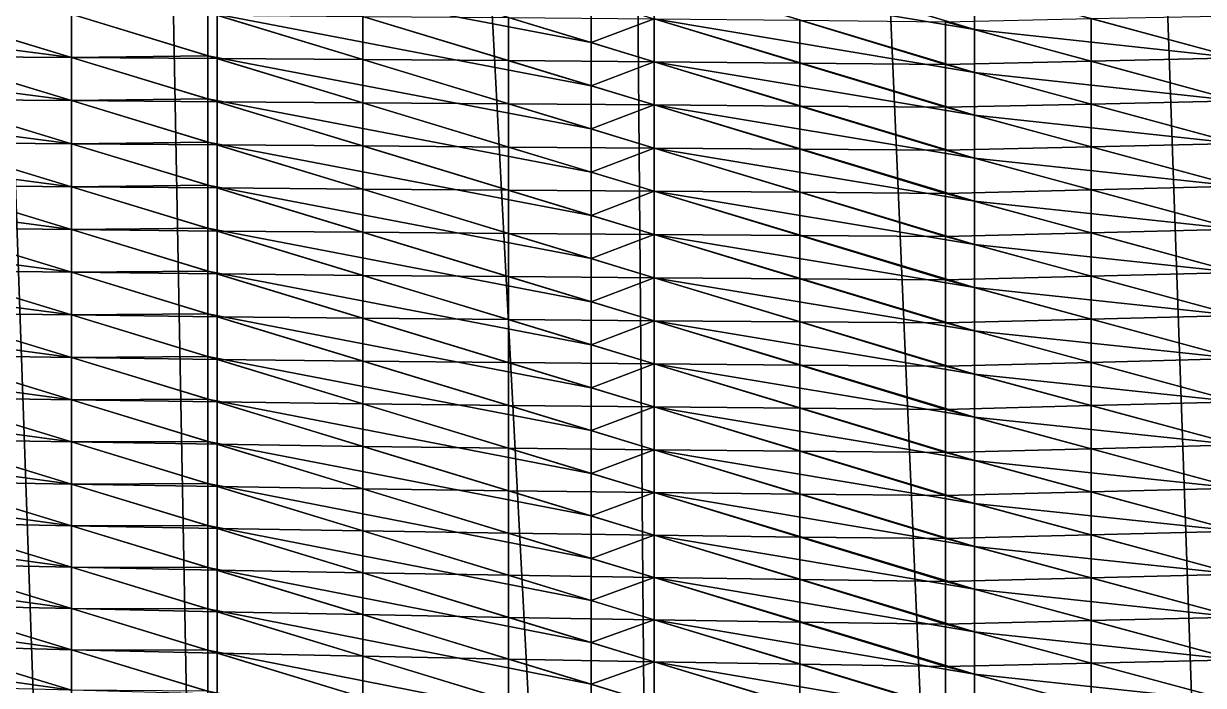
# Model space of a CAD drawing. Header units: metres. Extents: x -3 to 177, y -14 to 14.
# Drawn here: x 13.798 to 18.152, y -9.079 to -6.638 of the extents above; entities that cross this region are included whole.
import ezdxf

# ---------------------------------------------------------------- set-up
doc = ezdxf.new("R2010")
doc.units = ezdxf.units.M
doc.layers.add('ENGINE_ROOM', color=7, linetype='Continuous', true_color=0xa1acbe)
doc.layers.add('HULL', color=7, linetype='Continuous', true_color=0x528ba5)

msp = doc.modelspace()

# ---------------------------------------------------------------- linework, layer by layer
at = {"layer": 'ENGINE_ROOM'}
for points in [[(17.3074, 13.7596, 14.6246), (18.275, -13.855, 14.621), (18.275, 13.855, 14.621)], [(16.125, 13.5602, 14.6325), (17.3074, -13.7596, 14.6246), (17.3074, 13.7596, 14.6246)], [(17.3074, 13.7596, 14.6246), (17.3074, -13.7596, 14.6246), (18.275, -13.855, 14.621)], [(15.8926, 13.5194, 14.6341), (16.125, -13.5602, 14.6325), (16.125, 13.5602, 14.6325)], [(16.125, 13.5602, 14.6325), (16.125, -13.5602, 14.6325), (17.3074, -13.7596, 14.6246)], [(14.4778, 13.271, 14.644), (15.8926, -13.5194, 14.6341), (15.8926, 13.5194, 14.6341)], [(15.8926, 13.5194, 14.6341), (15.8926, -13.5194, 14.6341), (16.125, -13.5602, 14.6325)], [(13.975, 13.1828, 14.6475), (14.4778, -13.271, 14.644), (14.4778, 13.271, 14.644)], [(14.4778, 13.271, 14.644), (14.4778, -13.271, 14.644), (15.8926, -13.5194, 14.6341)], [(13.0631, 13.0226, 14.6539), (13.975, -13.1828, 14.6475), (13.975, 13.1828, 14.6475)], [(13.975, 13.1828, 14.6475), (13.975, -13.1828, 14.6475), (14.4778, -13.271, 14.644)], [(13.0631, 13.0226, 14.6539), (13.0631, -13.0226, 14.6539), (13.975, -13.1828, 14.6475)], [(14.4778, -6.4381, 5.9859), (14.4778, -6.2792, 5.9338), (15.8926, -6.7086, 5.687)], [(14.4778, -6.2792, 5.9338), (15.8926, -6.55, 5.6297), (15.8926, -6.7086, 5.687)], [(16.125, -6.4627, 5.5287), (16.125, -6.3049, 5.4685), (17.3074, -6.6605, 5.2467)], [(16.125, -6.3049, 5.4685), (17.3074, -6.5028, 5.1832), (17.3074, -6.6605, 5.2467)], [(14.4778, -6.5973, 6.0373), (14.4778, -6.4381, 5.9859), (15.8926, -6.8676, 5.7432)], [(14.4778, -6.4381, 5.9859), (15.8926, -6.7086, 5.687), (15.8926, -6.8676, 5.7432)], [(13.0631, -6.6453, 6.4171), (13.0631, -6.4863, 6.3694), (13.975, -6.7632, 6.221)], [(13.0631, -6.4863, 6.3694), (13.975, -6.6039, 6.1715), (13.975, -6.7632, 6.221)], [(16.125, -6.6206, 5.5884), (16.125, -6.4627, 5.5287), (17.3074, -6.8183, 5.3101)], [(16.125, -6.4627, 5.5287), (17.3074, -6.6605, 5.2467), (17.3074, -6.8183, 5.3101)], [(17.3074, -6.6605, 5.2467), (17.3074, -6.5028, 5.1832), (18.275, -6.765, 4.9593)], [(17.3074, -6.5028, 5.1832), (18.275, -6.6091, 4.8886), (18.275, -6.765, 4.9593)], [(15.8926, -6.7086, 5.687), (15.8926, -6.55, 5.6297), (16.125, -6.6206, 5.5884)], [(13.975, -6.6039, 6.1715), (14.4778, -6.5973, 6.0373), (14.4778, -6.7566, 6.0883)], [(13.975, -6.7632, 6.221), (13.975, -6.6039, 6.1715), (14.4778, -6.7566, 6.0883)], [(14.4778, -6.7566, 6.0883), (14.4778, -6.5973, 6.0373), (15.8926, -7.0268, 5.7988)], [(14.4778, -6.5973, 6.0373), (15.8926, -6.8676, 5.7432), (15.8926, -7.0268, 5.7988)], [(13.0631, -6.8042, 6.4652), (13.0631, -6.6453, 6.4171), (13.975, -6.9223, 6.2712)], [(13.0631, -6.6453, 6.4171), (13.975, -6.7632, 6.221), (13.975, -6.9223, 6.2712)], [(15.8926, -6.7086, 5.687), (16.125, -6.6206, 5.5884), (16.125, -6.7791, 5.6465)], [(16.125, -6.7791, 5.6465), (16.125, -6.6206, 5.5884), (17.3074, -6.9761, 5.3735)], [(16.125, -6.6206, 5.5884), (17.3074, -6.8183, 5.3101), (17.3074, -6.9761, 5.3735)], [(17.3074, -6.8183, 5.3101), (17.3074, -6.6605, 5.2467), (18.275, -6.9227, 5.0255)], [(17.3074, -6.6605, 5.2467), (18.275, -6.765, 4.9593), (18.275, -6.9227, 5.0255)], [(15.8926, -6.8676, 5.7432), (15.8926, -6.7086, 5.687), (16.125, -6.7791, 5.6465)], [(13.975, -6.7632, 6.221), (14.4778, -6.7566, 6.0883), (14.4778, -6.9159, 6.1392)], [(13.975, -6.9223, 6.2712), (13.975, -6.7632, 6.221), (14.4778, -6.9159, 6.1392)], [(14.4778, -6.9159, 6.1392), (14.4778, -6.7566, 6.0883), (15.8926, -7.1861, 5.8539)], [(14.4778, -6.7566, 6.0883), (15.8926, -7.0268, 5.7988), (15.8926, -7.1861, 5.8539)], [(15.8926, -6.8676, 5.7432), (16.125, -6.7791, 5.6465), (16.125, -6.9381, 5.7034)], [(16.125, -6.9381, 5.7034), (16.125, -6.7791, 5.6465), (17.3074, -7.1345, 5.4353)], [(16.125, -6.7791, 5.6465), (17.3074, -6.9761, 5.3735), (17.3074, -7.1345, 5.4353)], [(13.0631, -6.9626, 6.515), (13.0631, -6.8042, 6.4652), (13.975, -7.0813, 6.3217)], [(13.0631, -6.8042, 6.4652), (13.975, -6.9223, 6.2712), (13.975, -7.0813, 6.3217)], [(17.3074, -6.9761, 5.3735), (17.3074, -6.8183, 5.3101), (18.275, -7.0805, 5.0917)], [(17.3074, -6.8183, 5.3101), (18.275, -6.9227, 5.0255), (18.275, -7.0805, 5.0917)], [(15.8926, -7.0268, 5.7988), (15.8926, -6.8676, 5.7432), (16.125, -6.9381, 5.7034)], [(13.975, -6.9223, 6.2712), (14.4778, -6.9159, 6.1392), (14.4778, -7.0751, 6.1907)], [(13.975, -7.0813, 6.3217), (13.975, -6.9223, 6.2712), (14.4778, -7.0751, 6.1907)], [(14.4778, -7.0751, 6.1907), (14.4778, -6.9159, 6.1392), (15.8926, -7.3455, 5.909)], [(14.4778, -6.9159, 6.1392), (15.8926, -7.1861, 5.8539), (15.8926, -7.3455, 5.909)], [(13.0631, -7.1204, 6.5665), (13.0631, -6.9626, 6.515), (13.975, -7.2399, 6.3736)], [(13.0631, -6.9626, 6.515), (13.975, -7.0813, 6.3217), (13.975, -7.2399, 6.3736)], [(15.8926, -7.0268, 5.7988), (16.125, -6.9381, 5.7034), (16.125, -7.0973, 5.7596)], [(16.125, -7.0973, 5.7596), (16.125, -6.9381, 5.7034), (17.3074, -7.2935, 5.4956)], [(16.125, -6.9381, 5.7034), (17.3074, -7.1345, 5.4353), (17.3074, -7.2935, 5.4956)], [(17.3074, -7.1345, 5.4353), (17.3074, -6.9761, 5.3735), (18.275, -7.2384, 5.1577)], [(17.3074, -6.9761, 5.3735), (18.275, -7.0805, 5.0917), (18.275, -7.2384, 5.1577)], [(15.8926, -7.1861, 5.8539), (15.8926, -7.0268, 5.7988), (16.125, -7.0973, 5.7596)], [(13.975, -7.0813, 6.3217), (14.4778, -7.0751, 6.1907), (14.4778, -7.2341, 6.2426)], [(13.975, -7.2399, 6.3736), (13.975, -7.0813, 6.3217), (14.4778, -7.2341, 6.2426)], [(14.4778, -7.2341, 6.2426), (14.4778, -7.0751, 6.1907), (15.8926, -7.5048, 5.9642)], [(14.4778, -7.0751, 6.1907), (15.8926, -7.3455, 5.909), (15.8926, -7.5048, 5.9642)], [(15.8926, -7.1861, 5.8539), (16.125, -7.0973, 5.7596), (16.125, -7.2566, 5.8154)], [(16.125, -7.2566, 5.8154), (16.125, -7.0973, 5.7596), (17.3074, -7.4527, 5.5554)], [(16.125, -7.0973, 5.7596), (17.3074, -7.2935, 5.4956), (17.3074, -7.4527, 5.5554)], [(13.0631, -7.2777, 6.6196), (13.0631, -7.1204, 6.5665), (13.975, -7.3979, 6.4271)], [(13.0631, -7.1204, 6.5665), (13.975, -7.2399, 6.3736), (13.975, -7.3979, 6.4271)], [(17.3074, -7.2935, 5.4956), (17.3074, -7.1345, 5.4353), (18.275, -7.3968, 5.2223)], [(17.3074, -7.1345, 5.4353), (18.275, -7.2384, 5.1577), (18.275, -7.3968, 5.2223)], [(15.8926, -7.3455, 5.909), (15.8926, -7.1861, 5.8539), (16.125, -7.2566, 5.8154)], [(13.975, -7.2399, 6.3736), (14.4778, -7.2341, 6.2426), (14.4778, -7.3928, 6.2956)], [(13.975, -7.3979, 6.4271), (13.975, -7.2399, 6.3736), (14.4778, -7.3928, 6.2956)], [(14.4778, -7.3928, 6.2956), (14.4778, -7.2341, 6.2426), (15.8926, -7.664, 6.0199)], [(14.4778, -7.2341, 6.2426), (15.8926, -7.5048, 5.9642), (15.8926, -7.664, 6.0199)], [(15.8926, -7.3455, 5.909), (16.125, -7.2566, 5.8154), (16.125, -7.416, 5.8712)], [(16.125, -7.416, 5.8712), (16.125, -7.2566, 5.8154), (17.3074, -7.6121, 5.6148)], [(16.125, -7.2566, 5.8154), (17.3074, -7.4527, 5.5554), (17.3074, -7.6121, 5.6148)], [(13.0631, -7.4349, 6.6729), (13.0631, -7.2777, 6.6196), (13.975, -7.5555, 6.482)], [(13.0631, -7.2777, 6.6196), (13.975, -7.3979, 6.4271), (13.975, -7.5555, 6.482)], [(17.3074, -7.4527, 5.5554), (17.3074, -7.2935, 5.4956), (18.275, -7.5557, 5.2857)], [(17.3074, -7.2935, 5.4956), (18.275, -7.3968, 5.2223), (18.275, -7.5557, 5.2857)], [(15.8926, -7.5048, 5.9642), (15.8926, -7.3455, 5.909), (16.125, -7.416, 5.8712)], [(13.975, -7.3979, 6.4271), (14.4778, -7.3928, 6.2956), (14.4778, -7.5509, 6.3502)], [(13.975, -7.5555, 6.482), (13.975, -7.3979, 6.4271), (14.4778, -7.5509, 6.3502)], [(14.4778, -7.5509, 6.3502), (14.4778, -7.3928, 6.2956), (15.8926, -7.8229, 6.0763)], [(14.4778, -7.3928, 6.2956), (15.8926, -7.664, 6.0199), (15.8926, -7.8229, 6.0763)], [(13.0631, -7.5918, 6.7273), (13.0631, -7.4349, 6.6729), (13.975, -7.7128, 6.5374)], [(13.0631, -7.4349, 6.6729), (13.975, -7.5555, 6.482), (13.975, -7.7128, 6.5374)], [(15.8926, -7.5048, 5.9642), (16.125, -7.416, 5.8712), (16.125, -7.5754, 5.927)], [(16.125, -7.5754, 5.927), (16.125, -7.416, 5.8712), (17.3074, -7.7715, 5.674)], [(16.125, -7.416, 5.8712), (17.3074, -7.6121, 5.6148), (17.3074, -7.7715, 5.674)], [(17.3074, -7.6121, 5.6148), (17.3074, -7.4527, 5.5554), (18.275, -7.7148, 5.3486)], [(17.3074, -7.4527, 5.5554), (18.275, -7.5557, 5.2857), (18.275, -7.7148, 5.3486)], [(15.8926, -7.664, 6.0199), (15.8926, -7.5048, 5.9642), (16.125, -7.5754, 5.927)], [(13.975, -7.5555, 6.482), (14.4778, -7.5509, 6.3502), (14.4778, -7.7086, 6.4061)], [(13.975, -7.7128, 6.5374), (13.975, -7.5555, 6.482), (14.4778, -7.7086, 6.4061)], [(14.4778, -7.7086, 6.4061), (14.4778, -7.5509, 6.3502), (15.8926, -7.9814, 6.134)], [(14.4778, -7.5509, 6.3502), (15.8926, -7.8229, 6.0763), (15.8926, -7.9814, 6.134)], [(15.8926, -7.664, 6.0199), (16.125, -7.5754, 5.927), (16.125, -7.7346, 5.9833)], [(16.125, -7.7346, 5.9833), (16.125, -7.5754, 5.927), (17.3074, -7.9309, 5.7332)], [(16.125, -7.5754, 5.927), (17.3074, -7.7715, 5.674), (17.3074, -7.9309, 5.7332)], [(13.0631, -7.7474, 6.7852), (13.0631, -7.5918, 6.7273), (13.975, -7.8697, 6.594)], [(13.0631, -7.5918, 6.7273), (13.975, -7.7128, 6.5374), (13.975, -7.8697, 6.594)], [(17.3074, -7.7715, 5.674), (17.3074, -7.6121, 5.6148), (18.275, -7.874, 5.4113)], [(17.3074, -7.6121, 5.6148), (18.275, -7.7148, 5.3486), (18.275, -7.874, 5.4113)], [(15.8926, -7.8229, 6.0763), (15.8926, -7.664, 6.0199), (16.125, -7.7346, 5.9833)], [(13.0631, -7.9029, 6.8433), (13.0631, -7.7474, 6.7852), (13.975, -8.0255, 6.6538)], [(13.0631, -7.7474, 6.7852), (13.975, -7.8697, 6.594), (13.975, -8.0255, 6.6538)], [(13.975, -7.7128, 6.5374), (14.4778, -7.7086, 6.4061), (14.4778, -7.866, 6.4627)], [(13.975, -7.8697, 6.594), (13.975, -7.7128, 6.5374), (14.4778, -7.866, 6.4627)], [(14.4778, -7.866, 6.4627), (14.4778, -7.7086, 6.4061), (15.8926, -8.1395, 6.1925)], [(14.4778, -7.7086, 6.4061), (15.8926, -7.9814, 6.134), (15.8926, -8.1395, 6.1925)], [(15.8926, -7.8229, 6.0763), (16.125, -7.7346, 5.9833), (16.125, -7.8935, 6.0403)], [(16.125, -7.8935, 6.0403), (16.125, -7.7346, 5.9833), (17.3074, -8.0902, 5.7927)], [(16.125, -7.7346, 5.9833), (17.3074, -7.9309, 5.7332), (17.3074, -8.0902, 5.7927)], [(17.3074, -7.9309, 5.7332), (17.3074, -7.7715, 5.674), (18.275, -8.0332, 5.4738)], [(17.3074, -7.7715, 5.674), (18.275, -7.874, 5.4113), (18.275, -8.0332, 5.4738)], [(15.8926, -7.9814, 6.134), (15.8926, -7.8229, 6.0763), (16.125, -7.8935, 6.0403)], [(13.975, -7.8697, 6.594), (14.4778, -7.866, 6.4627), (14.4778, -8.023, 6.5206)], [(13.975, -8.0255, 6.6538), (13.975, -7.8697, 6.594), (14.4778, -8.023, 6.5206)], [(14.4778, -8.023, 6.5206), (14.4778, -7.866, 6.4627), (15.8926, -8.2971, 6.2526)], [(14.4778, -7.866, 6.4627), (15.8926, -8.1395, 6.1925), (15.8926, -8.2971, 6.2526)], [(13.0631, -8.0583, 6.9016), (13.0631, -7.9029, 6.8433), (13.975, -8.181, 6.7143)], [(13.0631, -7.9029, 6.8433), (13.975, -8.0255, 6.6538), (13.975, -8.181, 6.7143)], [(15.8926, -7.9814, 6.134), (16.125, -7.8935, 6.0403), (16.125, -8.0521, 6.0984)], [(16.125, -8.0521, 6.0984), (16.125, -7.8935, 6.0403), (17.3074, -8.2494, 5.8525)], [(16.125, -7.8935, 6.0403), (17.3074, -8.0902, 5.7927), (17.3074, -8.2494, 5.8525)], [(17.3074, -8.0902, 5.7927), (17.3074, -7.9309, 5.7332), (18.275, -8.1924, 5.5364)], [(17.3074, -7.9309, 5.7332), (18.275, -8.0332, 5.4738), (18.275, -8.1924, 5.5364)], [(15.8926, -8.1395, 6.1925), (15.8926, -7.9814, 6.134), (16.125, -8.0521, 6.0984)], [(13.975, -8.0255, 6.6538), (14.4778, -8.023, 6.5206), (14.4778, -8.1789, 6.5813)], [(13.975, -8.181, 6.7143), (13.975, -8.0255, 6.6538), (14.4778, -8.1789, 6.5813)], [(14.4778, -8.1789, 6.5813), (14.4778, -8.023, 6.5206), (15.8926, -8.4542, 6.3139)], [(14.4778, -8.023, 6.5206), (15.8926, -8.2971, 6.2526), (15.8926, -8.4542, 6.3139)], [(15.8926, -8.1395, 6.1925), (16.125, -8.0521, 6.0984), (16.125, -8.2103, 6.1575)], [(16.125, -8.2103, 6.1575), (16.125, -8.0521, 6.0984), (17.3074, -8.4081, 5.9134)], [(16.125, -8.0521, 6.0984), (17.3074, -8.2494, 5.8525), (17.3074, -8.4081, 5.9134)], [(13.0631, -8.2124, 6.9632), (13.0631, -8.0583, 6.9016), (13.975, -8.3364, 6.775)], [(13.0631, -8.0583, 6.9016), (13.975, -8.181, 6.7143), (13.975, -8.3364, 6.775)], [(17.3074, -8.2494, 5.8525), (17.3074, -8.0902, 5.7927), (18.275, -8.3515, 5.5993)], [(17.3074, -8.0902, 5.7927), (18.275, -8.1924, 5.5364), (18.275, -8.3515, 5.5993)], [(15.8926, -8.2971, 6.2526), (15.8926, -8.1395, 6.1925), (16.125, -8.2103, 6.1575)], [(13.975, -8.181, 6.7143), (14.4778, -8.1789, 6.5813), (14.4778, -8.3343, 6.6432)], [(13.975, -8.3364, 6.775), (13.975, -8.181, 6.7143), (14.4778, -8.3343, 6.6432)], [(14.4778, -8.3343, 6.6432), (14.4778, -8.1789, 6.5813), (15.8926, -8.6105, 6.3773)], [(14.4778, -8.1789, 6.5813), (15.8926, -8.4542, 6.3139), (15.8926, -8.6105, 6.3773)], [(13.0631, -8.3653, 7.028), (13.0631, -8.2124, 6.9632), (13.975, -8.4904, 6.8391)], [(13.0631, -8.2124, 6.9632), (13.975, -8.3364, 6.775), (13.975, -8.4904, 6.8391)], [(15.8926, -8.2971, 6.2526), (16.125, -8.2103, 6.1575), (16.125, -8.3679, 6.2181)], [(16.125, -8.3679, 6.2181), (16.125, -8.2103, 6.1575), (17.3074, -8.5667, 5.9749)], [(16.125, -8.2103, 6.1575), (17.3074, -8.4081, 5.9134), (17.3074, -8.5667, 5.9749)], [(17.3074, -8.4081, 5.9134), (17.3074, -8.2494, 5.8525), (18.275, -8.5103, 5.6627)], [(17.3074, -8.2494, 5.8525), (18.275, -8.3515, 5.5993), (18.275, -8.5103, 5.6627)], [(15.8926, -8.4542, 6.3139), (15.8926, -8.2971, 6.2526), (16.125, -8.3679, 6.2181)], [(13.975, -8.3364, 6.775), (14.4778, -8.3343, 6.6432), (14.4778, -8.4897, 6.7052)], [(13.975, -8.4904, 6.8391), (13.975, -8.3364, 6.775), (14.4778, -8.4897, 6.7052)], [(14.4778, -8.4897, 6.7052), (14.4778, -8.3343, 6.6432), (15.8926, -8.7658, 6.443)], [(14.4778, -8.3343, 6.6432), (15.8926, -8.6105, 6.3773), (15.8926, -8.7658, 6.443)], [(13.0631, -8.5178, 7.0936), (13.0631, -8.3653, 7.028), (13.975, -8.6433, 6.9059)], [(13.0631, -8.3653, 7.028), (13.975, -8.4904, 6.8391), (13.975, -8.6433, 6.9059)], [(15.8926, -8.4542, 6.3139), (16.125, -8.3679, 6.2181), (16.125, -8.5251, 6.28)], [(16.125, -8.5251, 6.28), (16.125, -8.3679, 6.2181), (17.3074, -8.7244, 6.0385)], [(16.125, -8.3679, 6.2181), (17.3074, -8.5667, 5.9749), (17.3074, -8.7244, 6.0385)], [(17.3074, -8.5667, 5.9749), (17.3074, -8.4081, 5.9134), (18.275, -8.6688, 5.7271)], [(17.3074, -8.4081, 5.9134), (18.275, -8.5103, 5.6627), (18.275, -8.6688, 5.7271)], [(13.975, -8.4904, 6.8391), (14.4778, -8.4897, 6.7052), (14.4778, -8.6436, 6.7707)], [(13.975, -8.6433, 6.9059), (13.975, -8.4904, 6.8391), (14.4778, -8.6436, 6.7707)], [(14.4778, -8.6436, 6.7707), (14.4778, -8.4897, 6.7052), (15.8926, -8.9211, 6.5088)], [(14.4778, -8.4897, 6.7052), (15.8926, -8.7658, 6.443), (15.8926, -8.9211, 6.5088)], [(15.8926, -8.6105, 6.3773), (15.8926, -8.4542, 6.3139), (16.125, -8.5251, 6.28)], [(13.0631, -8.67, 7.1599), (13.0631, -8.5178, 7.0936), (13.975, -8.7957, 6.9737)], [(13.0631, -8.5178, 7.0936), (13.975, -8.6433, 6.9059), (13.975, -8.7957, 6.9737)], [(15.8926, -8.6105, 6.3773), (16.125, -8.5251, 6.28), (16.125, -8.6814, 6.3439)], [(16.125, -8.6814, 6.3439), (16.125, -8.5251, 6.28), (17.3074, -8.8816, 6.1034)], [(16.125, -8.5251, 6.28), (17.3074, -8.7244, 6.0385), (17.3074, -8.8816, 6.1034)], [(17.3074, -8.7244, 6.0385), (17.3074, -8.5667, 5.9749), (18.275, -8.8271, 5.7921)], [(17.3074, -8.5667, 5.9749), (18.275, -8.6688, 5.7271), (18.275, -8.8271, 5.7921)], [(15.8926, -8.7658, 6.443), (15.8926, -8.6105, 6.3773), (16.125, -8.6814, 6.3439)], [(13.975, -8.7957, 6.9737), (13.975, -8.6433, 6.9059), (14.4778, -8.7966, 6.8385)], [(13.975, -8.6433, 6.9059), (14.4778, -8.6436, 6.7707), (14.4778, -8.7966, 6.8385)], [(14.4778, -8.7966, 6.8385), (14.4778, -8.6436, 6.7707), (15.8926, -9.0748, 6.5782)], [(14.4778, -8.6436, 6.7707), (15.8926, -8.9211, 6.5088), (15.8926, -9.0748, 6.5782)], [(13.0631, -8.8197, 7.2317), (13.0631, -8.67, 7.1599), (13.975, -8.9475, 7.0427)], [(13.0631, -8.67, 7.1599), (13.975, -8.7957, 6.9737), (13.975, -8.9475, 7.0427)], [(15.8926, -8.7658, 6.443), (16.125, -8.6814, 6.3439), (16.125, -8.8367, 6.4102)], [(16.125, -8.8367, 6.4102), (16.125, -8.6814, 6.3439), (17.3074, -9.0381, 6.1697)], [(16.125, -8.6814, 6.3439), (17.3074, -8.8816, 6.1034), (17.3074, -9.0381, 6.1697)], [(17.3074, -8.8816, 6.1034), (17.3074, -8.7244, 6.0385), (18.275, -8.9845, 5.8591)], [(17.3074, -8.7244, 6.0385), (18.275, -8.8271, 5.7921), (18.275, -8.9845, 5.8591)], [(13.975, -8.9475, 7.0427), (13.975, -8.7957, 6.9737), (14.4778, -8.9489, 6.9076)], [(13.975, -8.7957, 6.9737), (14.4778, -8.7966, 6.8385), (14.4778, -8.9489, 6.9076)], [(15.8926, -8.9211, 6.5088), (15.8926, -8.7658, 6.443), (16.125, -8.8367, 6.4102)], [(13.0631, -8.9693, 7.3036), (13.0631, -8.8197, 7.2317), (13.975, -9.0971, 7.1166)], [(13.0631, -8.8197, 7.2317), (13.975, -8.9475, 7.0427), (13.975, -9.0971, 7.1166)], [(14.4778, -8.9489, 6.9076), (14.4778, -8.7966, 6.8385), (15.8926, -9.2278, 6.649)], [(14.4778, -8.7966, 6.8385), (15.8926, -9.0748, 6.5782), (15.8926, -9.2278, 6.649)], [(15.8926, -8.9211, 6.5088), (16.125, -8.8367, 6.4102), (16.125, -8.992, 6.4765)], [(16.125, -8.992, 6.4765), (16.125, -8.8367, 6.4102), (17.3074, -9.1933, 6.2393)], [(16.125, -8.8367, 6.4102), (17.3074, -9.0381, 6.1697), (17.3074, -9.1933, 6.2393)], [(17.3074, -9.0381, 6.1697), (17.3074, -8.8816, 6.1034), (18.275, -9.1414, 5.9271)], [(17.3074, -8.8816, 6.1034), (18.275, -8.9845, 5.8591), (18.275, -9.1414, 5.9271)], [(15.8926, -9.0748, 6.5782), (15.8926, -8.9211, 6.5088), (16.125, -8.992, 6.4765)], [(13.0631, -9.1178, 7.3778), (13.0631, -8.9693, 7.3036), (13.975, -9.2464, 7.191)], [(13.0631, -8.9693, 7.3036), (13.975, -9.0971, 7.1166), (13.975, -9.2464, 7.191)], [(13.975, -9.0971, 7.1166), (13.975, -8.9475, 7.0427), (14.4778, -9.1006, 6.9781)], [(13.975, -8.9475, 7.0427), (14.4778, -8.9489, 6.9076), (14.4778, -9.1006, 6.9781)], [(14.4778, -9.1006, 6.9781), (14.4778, -8.9489, 6.9076), (15.8926, -9.38, 6.7216)], [(14.4778, -8.9489, 6.9076), (15.8926, -9.2278, 6.649), (15.8926, -9.38, 6.7216)], [(15.8926, -9.0748, 6.5782), (16.125, -8.992, 6.4765), (16.125, -9.1456, 6.5465)], [(16.125, -9.1456, 6.5465), (16.125, -8.992, 6.4765), (17.3074, -9.3484, 6.3089)], [(16.125, -8.992, 6.4765), (17.3074, -9.1933, 6.2393), (17.3074, -9.3484, 6.3089)], [(17.3074, -9.1933, 6.2393), (17.3074, -9.0381, 6.1697), (18.275, -9.2976, 5.9969)], [(17.3074, -9.0381, 6.1697), (18.275, -9.1414, 5.9271), (18.275, -9.2976, 5.9969)], [(15.8926, -9.2278, 6.649), (15.8926, -9.0748, 6.5782), (16.125, -9.1456, 6.5465)]]:
    msp.add_3dface(points, dxfattribs=at)
at = {"layer": 'HULL'}
for points in [[(13.4375, -6.7591, 6.3572), (13.4375, -6.6, 6.3085), (13.975, -6.7632, 6.221)], [(13.4375, -6.6, 6.3085), (13.975, -6.6039, 6.1715), (13.975, -6.7632, 6.221)], [(13.975, -6.7632, 6.221), (13.975, -6.6039, 6.1715), (14.5125, -6.7671, 6.0825)], [(13.975, -6.6039, 6.1715), (14.5125, -6.6078, 6.0314), (14.5125, -6.7671, 6.0825)], [(14.5125, -6.7671, 6.0825), (14.5125, -6.6078, 6.0314), (15.05, -6.771, 5.9408)], [(14.5125, -6.6078, 6.0314), (15.05, -6.6118, 5.8878), (15.05, -6.771, 5.9408)], [(15.05, -6.771, 5.9408), (15.05, -6.6118, 5.8878), (15.5875, -6.7749, 5.7956)], [(15.05, -6.6118, 5.8878), (15.5875, -6.616, 5.7402), (15.5875, -6.7749, 5.7956)], [(15.5875, -6.7749, 5.7956), (15.5875, -6.616, 5.7402), (16.125, -6.7791, 5.6465)], [(15.5875, -6.616, 5.7402), (16.125, -6.6206, 5.5884), (16.125, -6.7791, 5.6465)], [(17.7375, -6.6193, 5.0837), (18.275, -6.6091, 4.8886), (18.275, -6.765, 4.9593)], [(16.125, -6.7791, 5.6465), (16.125, -6.6206, 5.5884), (16.6625, -6.7838, 5.4929)], [(16.125, -6.6206, 5.5884), (16.6625, -6.6259, 5.4316), (16.6625, -6.7838, 5.4929)], [(16.6625, -6.7838, 5.4929), (16.6625, -6.6259, 5.4316), (17.2, -6.7892, 5.3344)], [(16.6625, -6.6259, 5.4316), (17.2, -6.6314, 5.2713), (17.2, -6.7892, 5.3344)], [(17.2, -6.6314, 5.2713), (17.7375, -6.6193, 5.0837), (17.7375, -6.7771, 5.1484)], [(17.2, -6.7892, 5.3344), (17.2, -6.6314, 5.2713), (17.7375, -6.7771, 5.1484)], [(17.7375, -6.7771, 5.1484), (17.7375, -6.6193, 5.0837), (18.275, -6.765, 4.9593)], [(13.4375, -6.918, 6.4063), (13.4375, -6.7591, 6.3572), (13.975, -6.9223, 6.2712)], [(13.4375, -6.7591, 6.3572), (13.975, -6.7632, 6.221), (13.975, -6.9223, 6.2712)], [(13.975, -6.9223, 6.2712), (13.975, -6.7632, 6.221), (14.5125, -6.9264, 6.1336)], [(13.975, -6.7632, 6.221), (14.5125, -6.7671, 6.0825), (14.5125, -6.9264, 6.1336)], [(14.5125, -6.9264, 6.1336), (14.5125, -6.7671, 6.0825), (15.05, -6.9303, 5.9935)], [(14.5125, -6.7671, 6.0825), (15.05, -6.771, 5.9408), (15.05, -6.9303, 5.9935)], [(15.05, -6.9303, 5.9935), (15.05, -6.771, 5.9408), (15.5875, -6.9341, 5.8502)], [(15.05, -6.771, 5.9408), (15.5875, -6.7749, 5.7956), (15.5875, -6.9341, 5.8502)], [(15.5875, -6.9341, 5.8502), (15.5875, -6.7749, 5.7956), (16.125, -6.9381, 5.7034)], [(15.5875, -6.7749, 5.7956), (16.125, -6.7791, 5.6465), (16.125, -6.9381, 5.7034)], [(16.125, -6.9381, 5.7034), (16.125, -6.7791, 5.6465), (16.6625, -6.9423, 5.5527)], [(16.125, -6.7791, 5.6465), (16.6625, -6.7838, 5.4929), (16.6625, -6.9423, 5.5527)], [(16.6625, -6.9423, 5.5527), (16.6625, -6.7838, 5.4929), (17.2, -6.947, 5.3974)], [(16.6625, -6.7838, 5.4929), (17.2, -6.7892, 5.3344), (17.2, -6.947, 5.3974)], [(17.2, -6.7892, 5.3344), (17.7375, -6.7771, 5.1484), (17.7375, -6.9349, 5.213)], [(17.2, -6.947, 5.3974), (17.2, -6.7892, 5.3344), (17.7375, -6.9349, 5.213)], [(17.7375, -6.7771, 5.1484), (18.275, -6.765, 4.9593), (18.275, -6.9227, 5.0255)], [(17.7375, -6.9349, 5.213), (17.7375, -6.7771, 5.1484), (18.275, -6.9227, 5.0255)], [(13.4375, -7.0765, 6.4569), (13.4375, -6.918, 6.4063), (13.975, -7.0813, 6.3217)], [(13.4375, -6.918, 6.4063), (13.975, -6.9223, 6.2712), (13.975, -7.0813, 6.3217)], [(13.975, -7.0813, 6.3217), (13.975, -6.9223, 6.2712), (14.5125, -7.0856, 6.1851)], [(13.975, -6.9223, 6.2712), (14.5125, -6.9264, 6.1336), (14.5125, -7.0856, 6.1851)], [(17.7375, -6.9349, 5.213), (18.275, -6.9227, 5.0255), (18.275, -7.0805, 5.0917)], [(14.5125, -7.0856, 6.1851), (14.5125, -6.9264, 6.1336), (15.05, -7.0896, 6.0461)], [(14.5125, -6.9264, 6.1336), (15.05, -6.9303, 5.9935), (15.05, -7.0896, 6.0461)], [(15.05, -7.0896, 6.0461), (15.05, -6.9303, 5.9935), (15.5875, -7.0935, 5.9045)], [(15.05, -6.9303, 5.9935), (15.5875, -6.9341, 5.8502), (15.5875, -7.0935, 5.9045)], [(15.5875, -7.0935, 5.9045), (15.5875, -6.9341, 5.8502), (16.125, -7.0973, 5.7596)], [(15.5875, -6.9341, 5.8502), (16.125, -6.9381, 5.7034), (16.125, -7.0973, 5.7596)], [(16.125, -7.0973, 5.7596), (16.125, -6.9381, 5.7034), (16.6625, -7.1013, 5.6112)], [(16.125, -6.9381, 5.7034), (16.6625, -6.9423, 5.5527), (16.6625, -7.1013, 5.6112)], [(16.6625, -7.1013, 5.6112), (16.6625, -6.9423, 5.5527), (17.2, -7.1054, 5.459)], [(16.6625, -6.9423, 5.5527), (17.2, -6.947, 5.3974), (17.2, -7.1054, 5.459)], [(17.2, -6.947, 5.3974), (17.7375, -6.9349, 5.213), (17.7375, -7.0927, 5.2776)], [(17.2, -7.1054, 5.459), (17.2, -6.947, 5.3974), (17.7375, -7.0927, 5.2776)], [(17.7375, -7.0927, 5.2776), (17.7375, -6.9349, 5.213), (18.275, -7.0805, 5.0917)], [(13.4375, -7.2344, 6.5092), (13.4375, -7.0765, 6.4569), (13.975, -7.2399, 6.3736)], [(13.4375, -7.0765, 6.4569), (13.975, -7.0813, 6.3217), (13.975, -7.2399, 6.3736)], [(13.975, -7.2399, 6.3736), (13.975, -7.0813, 6.3217), (14.5125, -7.2446, 6.2371)], [(13.975, -7.0813, 6.3217), (14.5125, -7.0856, 6.1851), (14.5125, -7.2446, 6.2371)], [(14.5125, -7.2446, 6.2371), (14.5125, -7.0856, 6.1851), (15.05, -7.2488, 6.0991)], [(14.5125, -7.0856, 6.1851), (15.05, -7.0896, 6.0461), (15.05, -7.2488, 6.0991)], [(15.05, -7.2488, 6.0991), (15.05, -7.0896, 6.0461), (15.5875, -7.2528, 5.9586)], [(15.05, -7.0896, 6.0461), (15.5875, -7.0935, 5.9045), (15.5875, -7.2528, 5.9586)], [(15.5875, -7.2528, 5.9586), (15.5875, -7.0935, 5.9045), (16.125, -7.2566, 5.8154)], [(15.5875, -7.0935, 5.9045), (16.125, -7.0973, 5.7596), (16.125, -7.2566, 5.8154)], [(16.125, -7.2566, 5.8154), (16.125, -7.0973, 5.7596), (16.6625, -7.2605, 5.669)], [(16.125, -7.0973, 5.7596), (16.6625, -7.1013, 5.6112), (16.6625, -7.2605, 5.669)], [(17.2, -7.1054, 5.459), (17.7375, -7.0927, 5.2776), (17.7375, -7.2511, 5.3406)], [(17.7375, -7.0927, 5.2776), (18.275, -7.0805, 5.0917), (18.275, -7.2384, 5.1577)], [(17.7375, -7.2511, 5.3406), (17.7375, -7.0927, 5.2776), (18.275, -7.2384, 5.1577)], [(16.6625, -7.2605, 5.669), (16.6625, -7.1013, 5.6112), (17.2, -7.2644, 5.5189)], [(16.6625, -7.1013, 5.6112), (17.2, -7.1054, 5.459), (17.2, -7.2644, 5.5189)], [(17.2, -7.2644, 5.5189), (17.2, -7.1054, 5.459), (17.7375, -7.2511, 5.3406)], [(13.4375, -7.3917, 6.5631), (13.4375, -7.2344, 6.5092), (13.975, -7.3979, 6.4271)], [(13.4375, -7.2344, 6.5092), (13.975, -7.2399, 6.3736), (13.975, -7.3979, 6.4271)], [(13.975, -7.3979, 6.4271), (13.975, -7.2399, 6.3736), (14.5125, -7.4033, 6.2903)], [(13.975, -7.2399, 6.3736), (14.5125, -7.2446, 6.2371), (14.5125, -7.4033, 6.2903)], [(14.5125, -7.4033, 6.2903), (14.5125, -7.2446, 6.2371), (15.05, -7.4079, 6.1525)], [(14.5125, -7.2446, 6.2371), (15.05, -7.2488, 6.0991), (15.05, -7.4079, 6.1525)], [(15.05, -7.4079, 6.1525), (15.05, -7.2488, 6.0991), (15.5875, -7.4121, 6.0131)], [(15.05, -7.2488, 6.0991), (15.5875, -7.2528, 5.9586), (15.5875, -7.4121, 6.0131)], [(15.5875, -7.4121, 6.0131), (15.5875, -7.2528, 5.9586), (16.125, -7.416, 5.8712)], [(15.5875, -7.2528, 5.9586), (16.125, -7.2566, 5.8154), (16.125, -7.416, 5.8712)], [(16.125, -7.416, 5.8712), (16.125, -7.2566, 5.8154), (16.6625, -7.4198, 5.7264)], [(16.125, -7.2566, 5.8154), (16.6625, -7.2605, 5.669), (16.6625, -7.4198, 5.7264)], [(16.6625, -7.4198, 5.7264), (16.6625, -7.2605, 5.669), (17.2, -7.4236, 5.5784)], [(16.6625, -7.2605, 5.669), (17.2, -7.2644, 5.5189), (17.2, -7.4236, 5.5784)], [(17.2, -7.2644, 5.5189), (17.7375, -7.2511, 5.3406), (17.7375, -7.4101, 5.4023)], [(17.2, -7.4236, 5.5784), (17.2, -7.2644, 5.5189), (17.7375, -7.4101, 5.4023)], [(17.7375, -7.2511, 5.3406), (18.275, -7.2384, 5.1577), (18.275, -7.3968, 5.2223)], [(17.7375, -7.4101, 5.4023), (17.7375, -7.2511, 5.3406), (18.275, -7.3968, 5.2223)], [(13.4375, -7.549, 6.6173), (13.4375, -7.3917, 6.5631), (13.975, -7.5555, 6.482)], [(13.4375, -7.3917, 6.5631), (13.975, -7.3979, 6.4271), (13.975, -7.5555, 6.482)], [(13.975, -7.5555, 6.482), (13.975, -7.3979, 6.4271), (14.5125, -7.5614, 6.3449)], [(13.975, -7.3979, 6.4271), (14.5125, -7.4033, 6.2903), (14.5125, -7.5614, 6.3449)], [(17.7375, -7.4101, 5.4023), (18.275, -7.3968, 5.2223), (18.275, -7.5557, 5.2857)], [(14.5125, -7.5614, 6.3449), (14.5125, -7.4033, 6.2903), (15.05, -7.5667, 6.2069)], [(14.5125, -7.4033, 6.2903), (15.05, -7.4079, 6.1525), (15.05, -7.5667, 6.2069)], [(15.05, -7.5667, 6.2069), (15.05, -7.4079, 6.1525), (15.5875, -7.5713, 6.0679)], [(15.05, -7.4079, 6.1525), (15.5875, -7.4121, 6.0131), (15.5875, -7.5713, 6.0679)], [(15.5875, -7.5713, 6.0679), (15.5875, -7.4121, 6.0131), (16.125, -7.5754, 5.927)], [(15.5875, -7.4121, 6.0131), (16.125, -7.416, 5.8712), (16.125, -7.5754, 5.927)], [(16.125, -7.5754, 5.927), (16.125, -7.416, 5.8712), (16.6625, -7.5792, 5.7837)], [(16.125, -7.416, 5.8712), (16.6625, -7.4198, 5.7264), (16.6625, -7.5792, 5.7837)], [(16.6625, -7.5792, 5.7837), (16.6625, -7.4198, 5.7264), (17.2, -7.583, 5.6374)], [(16.6625, -7.4198, 5.7264), (17.2, -7.4236, 5.5784), (17.2, -7.583, 5.6374)], [(17.2, -7.4236, 5.5784), (17.7375, -7.4101, 5.4023), (17.7375, -7.5692, 5.4635)], [(17.2, -7.583, 5.6374), (17.2, -7.4236, 5.5784), (17.7375, -7.5692, 5.4635)], [(17.7375, -7.5692, 5.4635), (17.7375, -7.4101, 5.4023), (18.275, -7.5557, 5.2857)], [(13.4375, -7.7059, 6.6726), (13.4375, -7.549, 6.6173), (13.975, -7.7128, 6.5374)], [(13.4375, -7.549, 6.6173), (13.975, -7.5555, 6.482), (13.975, -7.7128, 6.5374)], [(13.975, -7.7128, 6.5374), (13.975, -7.5555, 6.482), (14.5125, -7.7192, 6.4009)], [(13.975, -7.5555, 6.482), (14.5125, -7.5614, 6.3449), (14.5125, -7.7192, 6.4009)], [(14.5125, -7.7192, 6.4009), (14.5125, -7.5614, 6.3449), (15.05, -7.725, 6.2628)], [(14.5125, -7.5614, 6.3449), (15.05, -7.5667, 6.2069), (15.05, -7.725, 6.2628)], [(15.05, -7.725, 6.2628), (15.05, -7.5667, 6.2069), (15.5875, -7.7301, 6.1236)], [(15.05, -7.5667, 6.2069), (15.5875, -7.5713, 6.0679), (15.5875, -7.7301, 6.1236)], [(15.5875, -7.7301, 6.1236), (15.5875, -7.5713, 6.0679), (16.125, -7.7346, 5.9833)], [(15.5875, -7.5713, 6.0679), (16.125, -7.5754, 5.927), (16.125, -7.7346, 5.9833)], [(16.125, -7.7346, 5.9833), (16.125, -7.5754, 5.927), (16.6625, -7.7386, 5.841)], [(16.125, -7.5754, 5.927), (16.6625, -7.5792, 5.7837), (16.6625, -7.7386, 5.841)], [(17.2, -7.583, 5.6374), (17.7375, -7.5692, 5.4635), (17.7375, -7.7285, 5.5243)], [(17.7375, -7.5692, 5.4635), (18.275, -7.5557, 5.2857), (18.275, -7.7148, 5.3486)], [(17.7375, -7.7285, 5.5243), (17.7375, -7.5692, 5.4635), (18.275, -7.7148, 5.3486)], [(16.6625, -7.7386, 5.841), (16.6625, -7.5792, 5.7837), (17.2, -7.7424, 5.6962)], [(16.6625, -7.5792, 5.7837), (17.2, -7.583, 5.6374), (17.2, -7.7424, 5.6962)], [(17.2, -7.7424, 5.6962), (17.2, -7.583, 5.6374), (17.7375, -7.7285, 5.5243)], [(13.4375, -7.8616, 6.7312), (13.4375, -7.7059, 6.6726), (13.975, -7.8697, 6.594)], [(13.4375, -7.7059, 6.6726), (13.975, -7.7128, 6.5374), (13.975, -7.8697, 6.594)], [(13.975, -7.8697, 6.594), (13.975, -7.7128, 6.5374), (14.5125, -7.8766, 6.4576)], [(13.975, -7.7128, 6.5374), (14.5125, -7.7192, 6.4009), (14.5125, -7.8766, 6.4576)], [(14.5125, -7.8766, 6.4576), (14.5125, -7.7192, 6.4009), (15.05, -7.8829, 6.3197)], [(14.5125, -7.7192, 6.4009), (15.05, -7.725, 6.2628), (15.05, -7.8829, 6.3197)], [(15.05, -7.8829, 6.3197), (15.05, -7.725, 6.2628), (15.5875, -7.8885, 6.1806)], [(15.05, -7.725, 6.2628), (15.5875, -7.7301, 6.1236), (15.5875, -7.8885, 6.1806)], [(15.5875, -7.8885, 6.1806), (15.5875, -7.7301, 6.1236), (16.125, -7.8935, 6.0403)], [(15.5875, -7.7301, 6.1236), (16.125, -7.7346, 5.9833), (16.125, -7.8935, 6.0403)], [(16.125, -7.8935, 6.0403), (16.125, -7.7346, 5.9833), (16.6625, -7.8979, 5.8987)], [(16.125, -7.7346, 5.9833), (16.6625, -7.7386, 5.841), (16.6625, -7.8979, 5.8987)], [(16.6625, -7.8979, 5.8987), (16.6625, -7.7386, 5.841), (17.2, -7.9019, 5.755)], [(16.6625, -7.7386, 5.841), (17.2, -7.7424, 5.6962), (17.2, -7.9019, 5.755)], [(17.2, -7.7424, 5.6962), (17.7375, -7.7285, 5.5243), (17.7375, -7.8878, 5.585)], [(17.2, -7.9019, 5.755), (17.2, -7.7424, 5.6962), (17.7375, -7.8878, 5.585)], [(17.7375, -7.7285, 5.5243), (18.275, -7.7148, 5.3486), (18.275, -7.874, 5.4113)], [(17.7375, -7.8878, 5.585), (17.7375, -7.7285, 5.5243), (18.275, -7.874, 5.4113)], [(13.4375, -8.0171, 6.7903), (13.4375, -7.8616, 6.7312), (13.975, -8.0255, 6.6538)], [(13.4375, -7.8616, 6.7312), (13.975, -7.8697, 6.594), (13.975, -8.0255, 6.6538)], [(13.975, -8.0255, 6.6538), (13.975, -7.8697, 6.594), (14.5125, -8.0336, 6.5155)], [(13.975, -7.8697, 6.594), (14.5125, -7.8766, 6.4576), (14.5125, -8.0336, 6.5155)], [(14.5125, -8.0336, 6.5155), (14.5125, -7.8766, 6.4576), (15.05, -8.0404, 6.3777)], [(14.5125, -7.8766, 6.4576), (15.05, -7.8829, 6.3197), (15.05, -8.0404, 6.3777)], [(17.7375, -7.8878, 5.585), (18.275, -7.874, 5.4113), (18.275, -8.0332, 5.4738)], [(15.05, -8.0404, 6.3777), (15.05, -7.8829, 6.3197), (15.5875, -8.0466, 6.2386)], [(15.05, -7.8829, 6.3197), (15.5875, -7.8885, 6.1806), (15.5875, -8.0466, 6.2386)], [(15.5875, -8.0466, 6.2386), (15.5875, -7.8885, 6.1806), (16.125, -8.0521, 6.0984)], [(15.5875, -7.8885, 6.1806), (16.125, -7.8935, 6.0403), (16.125, -8.0521, 6.0984)], [(16.125, -8.0521, 6.0984), (16.125, -7.8935, 6.0403), (16.6625, -8.057, 5.9569)], [(16.125, -7.8935, 6.0403), (16.6625, -7.8979, 5.8987), (16.6625, -8.057, 5.9569)], [(16.6625, -8.057, 5.9569), (16.6625, -7.8979, 5.8987), (17.2, -8.0612, 5.8141)], [(16.6625, -7.8979, 5.8987), (17.2, -7.9019, 5.755), (17.2, -8.0612, 5.8141)], [(17.2, -7.9019, 5.755), (17.7375, -7.8878, 5.585), (17.7375, -8.0472, 5.6457)], [(17.2, -8.0612, 5.8141), (17.2, -7.9019, 5.755), (17.7375, -8.0472, 5.6457)], [(17.7375, -8.0472, 5.6457), (17.7375, -7.8878, 5.585), (18.275, -8.0332, 5.4738)], [(13.4375, -8.1725, 6.8496), (13.4375, -8.0171, 6.7903), (13.975, -8.181, 6.7143)], [(13.4375, -8.0171, 6.7903), (13.975, -8.0255, 6.6538), (13.975, -8.181, 6.7143)], [(13.975, -8.181, 6.7143), (13.975, -8.0255, 6.6538), (14.5125, -8.1895, 6.5763)], [(13.975, -8.0255, 6.6538), (14.5125, -8.0336, 6.5155), (14.5125, -8.1895, 6.5763)], [(14.5125, -8.1895, 6.5763), (14.5125, -8.0336, 6.5155), (15.05, -8.1974, 6.437)], [(14.5125, -8.0336, 6.5155), (15.05, -8.0404, 6.3777), (15.05, -8.1974, 6.437)], [(15.05, -8.1974, 6.437), (15.05, -8.0404, 6.3777), (15.5875, -8.2042, 6.2979)], [(15.05, -8.0404, 6.3777), (15.5875, -8.0466, 6.2386), (15.5875, -8.2042, 6.2979)], [(15.5875, -8.2042, 6.2979), (15.5875, -8.0466, 6.2386), (16.125, -8.2103, 6.1575)], [(15.5875, -8.0466, 6.2386), (16.125, -8.0521, 6.0984), (16.125, -8.2103, 6.1575)], [(16.125, -8.2103, 6.1575), (16.125, -8.0521, 6.0984), (16.6625, -8.2156, 6.0163)], [(16.125, -8.0521, 6.0984), (16.6625, -8.057, 5.9569), (16.6625, -8.2156, 6.0163)], [(17.2, -8.0612, 5.8141), (17.7375, -8.0472, 5.6457), (17.7375, -8.2063, 5.7067)], [(17.7375, -8.0472, 5.6457), (18.275, -8.0332, 5.4738), (18.275, -8.1924, 5.5364)], [(17.7375, -8.2063, 5.7067), (17.7375, -8.0472, 5.6457), (18.275, -8.1924, 5.5364)], [(16.6625, -8.2156, 6.0163), (16.6625, -8.057, 5.9569), (17.2, -8.2204, 5.8736)], [(16.6625, -8.057, 5.9569), (17.2, -8.0612, 5.8141), (17.2, -8.2204, 5.8736)], [(17.2, -8.2204, 5.8736), (17.2, -8.0612, 5.8141), (17.7375, -8.2063, 5.7067)], [(13.4375, -8.3266, 6.9123), (13.4375, -8.1725, 6.8496), (13.975, -8.3364, 6.775)], [(13.4375, -8.1725, 6.8496), (13.975, -8.181, 6.7143), (13.975, -8.3364, 6.775)], [(13.975, -8.3364, 6.775), (13.975, -8.181, 6.7143), (14.5125, -8.3449, 6.6383)], [(13.975, -8.181, 6.7143), (14.5125, -8.1895, 6.5763), (14.5125, -8.3449, 6.6383)], [(14.5125, -8.3449, 6.6383), (14.5125, -8.1895, 6.5763), (15.05, -8.3535, 6.4988)], [(14.5125, -8.1895, 6.5763), (15.05, -8.1974, 6.437), (15.05, -8.3535, 6.4988)], [(15.05, -8.3535, 6.4988), (15.05, -8.1974, 6.437), (15.5875, -8.3612, 6.3585)], [(15.05, -8.1974, 6.437), (15.5875, -8.2042, 6.2979), (15.5875, -8.3612, 6.3585)], [(15.5875, -8.3612, 6.3585), (15.5875, -8.2042, 6.2979), (16.125, -8.3679, 6.2181)], [(15.5875, -8.2042, 6.2979), (16.125, -8.2103, 6.1575), (16.125, -8.3679, 6.2181)], [(16.125, -8.3679, 6.2181), (16.125, -8.2103, 6.1575), (16.6625, -8.374, 6.0763)], [(16.125, -8.2103, 6.1575), (16.6625, -8.2156, 6.0163), (16.6625, -8.374, 6.0763)], [(16.6625, -8.374, 6.0763), (16.6625, -8.2156, 6.0163), (17.2, -8.3792, 5.9341)], [(16.6625, -8.2156, 6.0163), (17.2, -8.2204, 5.8736), (17.2, -8.3792, 5.9341)], [(17.2, -8.2204, 5.8736), (17.7375, -8.2063, 5.7067), (17.7375, -8.3654, 5.7682)], [(17.2, -8.3792, 5.9341), (17.2, -8.2204, 5.8736), (17.7375, -8.3654, 5.7682)], [(17.7375, -8.2063, 5.7067), (18.275, -8.1924, 5.5364), (18.275, -8.3515, 5.5993)], [(17.7375, -8.3654, 5.7682), (17.7375, -8.2063, 5.7067), (18.275, -8.3515, 5.5993)], [(13.4375, -8.4794, 6.9779), (13.4375, -8.3266, 6.9123), (13.975, -8.4904, 6.8391)], [(13.4375, -8.3266, 6.9123), (13.975, -8.3364, 6.775), (13.975, -8.4904, 6.8391)], [(13.975, -8.4904, 6.8391), (13.975, -8.3364, 6.775), (14.5125, -8.5003, 6.7004)], [(13.975, -8.3364, 6.775), (14.5125, -8.3449, 6.6383), (14.5125, -8.5003, 6.7004)], [(14.5125, -8.5003, 6.7004), (14.5125, -8.3449, 6.6383), (15.05, -8.5088, 6.5622)], [(14.5125, -8.3449, 6.6383), (15.05, -8.3535, 6.4988), (15.05, -8.5088, 6.5622)], [(15.05, -8.5088, 6.5622), (15.05, -8.3535, 6.4988), (15.5875, -8.5174, 6.4213)], [(15.05, -8.3535, 6.4988), (15.5875, -8.3612, 6.3585), (15.5875, -8.5174, 6.4213)], [(17.7375, -8.3654, 5.7682), (18.275, -8.3515, 5.5993), (18.275, -8.5103, 5.6627)], [(15.5875, -8.5174, 6.4213), (15.5875, -8.3612, 6.3585), (16.125, -8.5251, 6.28)], [(15.5875, -8.3612, 6.3585), (16.125, -8.3679, 6.2181), (16.125, -8.5251, 6.28)], [(16.125, -8.5251, 6.28), (16.125, -8.3679, 6.2181), (16.6625, -8.5317, 6.1382)], [(16.125, -8.3679, 6.2181), (16.6625, -8.374, 6.0763), (16.6625, -8.5317, 6.1382)], [(16.6625, -8.5317, 6.1382), (16.6625, -8.374, 6.0763), (17.2, -8.5378, 5.9952)], [(16.6625, -8.374, 6.0763), (17.2, -8.3792, 5.9341), (17.2, -8.5378, 5.9952)], [(17.2, -8.3792, 5.9341), (17.7375, -8.3654, 5.7682), (17.7375, -8.524, 5.8306)], [(17.2, -8.5378, 5.9952), (17.2, -8.3792, 5.9341), (17.7375, -8.524, 5.8306)], [(17.7375, -8.524, 5.8306), (17.7375, -8.3654, 5.7682), (18.275, -8.5103, 5.6627)], [(13.4375, -8.6319, 7.0444), (13.4375, -8.4794, 6.9779), (13.975, -8.6433, 6.9059)], [(13.4375, -8.4794, 6.9779), (13.975, -8.4904, 6.8391), (13.975, -8.6433, 6.9059)], [(13.975, -8.6433, 6.9059), (13.975, -8.4904, 6.8391), (14.5125, -8.6542, 6.766)], [(13.975, -8.4904, 6.8391), (14.5125, -8.5003, 6.7004), (14.5125, -8.6542, 6.766)], [(14.5125, -8.6542, 6.766), (14.5125, -8.5003, 6.7004), (15.05, -8.6642, 6.6257)], [(14.5125, -8.5003, 6.7004), (15.05, -8.5088, 6.5622), (15.05, -8.6642, 6.6257)], [(15.05, -8.6642, 6.6257), (15.05, -8.5088, 6.5622), (15.5875, -8.6728, 6.4862)], [(15.05, -8.5088, 6.5622), (15.5875, -8.5174, 6.4213), (15.5875, -8.6728, 6.4862)], [(15.5875, -8.6728, 6.4862), (15.5875, -8.5174, 6.4213), (16.125, -8.6814, 6.3439)], [(15.5875, -8.5174, 6.4213), (16.125, -8.5251, 6.28), (16.125, -8.6814, 6.3439)], [(16.125, -8.6814, 6.3439), (16.125, -8.5251, 6.28), (16.6625, -8.6889, 6.2014)], [(16.125, -8.5251, 6.28), (16.6625, -8.5317, 6.1382), (16.6625, -8.6889, 6.2014)], [(16.6625, -8.6889, 6.2014), (16.6625, -8.5317, 6.1382), (17.2, -8.6955, 6.0584)], [(16.6625, -8.5317, 6.1382), (17.2, -8.5378, 5.9952), (17.2, -8.6955, 6.0584)], [(17.2, -8.5378, 5.9952), (17.7375, -8.524, 5.8306), (17.7375, -8.6824, 5.8936)], [(17.7375, -8.524, 5.8306), (18.275, -8.5103, 5.6627), (18.275, -8.6688, 5.7271)], [(17.7375, -8.6824, 5.8936), (17.7375, -8.524, 5.8306), (18.275, -8.6688, 5.7271)], [(17.2, -8.6955, 6.0584), (17.2, -8.5378, 5.9952), (17.7375, -8.6824, 5.8936)], [(13.4375, -8.7839, 7.1118), (13.4375, -8.6319, 7.0444), (13.975, -8.7957, 6.9737)], [(13.4375, -8.6319, 7.0444), (13.975, -8.6433, 6.9059), (13.975, -8.7957, 6.9737)], [(13.975, -8.7957, 6.9737), (13.975, -8.6433, 6.9059), (14.5125, -8.8071, 6.8339)], [(13.975, -8.6433, 6.9059), (14.5125, -8.6542, 6.766), (14.5125, -8.8071, 6.8339)], [(14.5125, -8.8071, 6.8339), (14.5125, -8.6542, 6.766), (15.05, -8.818, 6.6928)], [(14.5125, -8.6542, 6.766), (15.05, -8.6642, 6.6257), (15.05, -8.818, 6.6928)], [(15.05, -8.818, 6.6928), (15.05, -8.6642, 6.6257), (15.5875, -8.8281, 6.5511)], [(15.05, -8.6642, 6.6257), (15.5875, -8.6728, 6.4862), (15.5875, -8.8281, 6.5511)], [(15.5875, -8.8281, 6.5511), (15.5875, -8.6728, 6.4862), (16.125, -8.8367, 6.4102)], [(15.5875, -8.6728, 6.4862), (16.125, -8.6814, 6.3439), (16.125, -8.8367, 6.4102)], [(16.125, -8.8367, 6.4102), (16.125, -8.6814, 6.3439), (16.6625, -8.8454, 6.2664)], [(16.125, -8.6814, 6.3439), (16.6625, -8.6889, 6.2014), (16.6625, -8.8454, 6.2664)], [(16.6625, -8.8454, 6.2664), (16.6625, -8.6889, 6.2014), (17.2, -8.8527, 6.1229)], [(16.6625, -8.6889, 6.2014), (17.2, -8.6955, 6.0584), (17.2, -8.8527, 6.1229)], [(17.2, -8.6955, 6.0584), (17.7375, -8.6824, 5.8936), (17.7375, -8.84, 5.9587)], [(17.2, -8.8527, 6.1229), (17.2, -8.6955, 6.0584), (17.7375, -8.84, 5.9587)], [(17.7375, -8.6824, 5.8936), (18.275, -8.6688, 5.7271), (18.275, -8.8271, 5.7921)], [(17.7375, -8.84, 5.9587), (17.7375, -8.6824, 5.8936), (18.275, -8.8271, 5.7921)], [(13.4375, -8.9336, 7.1845), (13.4375, -8.7839, 7.1118), (13.975, -8.9475, 7.0427)], [(13.4375, -8.7839, 7.1118), (13.975, -8.7957, 6.9737), (13.975, -8.9475, 7.0427)], [(13.975, -8.9475, 7.0427), (13.975, -8.7957, 6.9737), (14.5125, -8.9595, 6.9031)], [(13.975, -8.7957, 6.9737), (14.5125, -8.8071, 6.8339), (14.5125, -8.9595, 6.9031)], [(14.5125, -8.9595, 6.9031), (14.5125, -8.8071, 6.8339), (15.05, -8.971, 6.7619)], [(14.5125, -8.8071, 6.8339), (15.05, -8.818, 6.6928), (15.05, -8.971, 6.7619)], [(15.05, -8.971, 6.7619), (15.05, -8.818, 6.6928), (15.5875, -8.9818, 6.6197)], [(15.05, -8.818, 6.6928), (15.5875, -8.8281, 6.5511), (15.5875, -8.9818, 6.6197)], [(15.5875, -8.9818, 6.6197), (15.5875, -8.8281, 6.5511), (16.125, -8.992, 6.4765)], [(15.5875, -8.8281, 6.5511), (16.125, -8.8367, 6.4102), (16.125, -8.992, 6.4765)], [(16.125, -8.992, 6.4765), (16.125, -8.8367, 6.4102), (16.6625, -9.0006, 6.3341)], [(16.125, -8.8367, 6.4102), (16.6625, -8.8454, 6.2664), (16.6625, -9.0006, 6.3341)], [(17.7375, -8.84, 5.9587), (18.275, -8.8271, 5.7921), (18.275, -8.9845, 5.8591)], [(16.6625, -9.0006, 6.3341), (16.6625, -8.8454, 6.2664), (17.2, -9.0093, 6.1889)], [(16.6625, -8.8454, 6.2664), (17.2, -8.8527, 6.1229), (17.2, -9.0093, 6.1889)], [(17.2, -8.8527, 6.1229), (17.7375, -8.84, 5.9587), (17.7375, -8.9971, 6.025)], [(17.2, -9.0093, 6.1889), (17.2, -8.8527, 6.1229), (17.7375, -8.9971, 6.025)], [(17.7375, -8.9971, 6.025), (17.7375, -8.84, 5.9587), (18.275, -8.9845, 5.8591)], [(13.4375, -9.0831, 7.2574), (13.4375, -8.9336, 7.1845), (13.975, -9.0971, 7.1166)], [(13.4375, -8.9336, 7.1845), (13.975, -8.9475, 7.0427), (13.975, -9.0971, 7.1166)], [(13.975, -9.0971, 7.1166), (13.975, -8.9475, 7.0427), (14.5125, -9.1111, 6.9736)], [(13.975, -8.9475, 7.0427), (14.5125, -8.9595, 6.9031), (14.5125, -9.1111, 6.9736)], [(14.5125, -9.1111, 6.9736), (14.5125, -8.9595, 6.9031), (15.05, -9.1233, 6.8324)], [(14.5125, -8.9595, 6.9031), (15.05, -8.971, 6.7619), (15.05, -9.1233, 6.8324)], [(15.05, -9.1233, 6.8324), (15.05, -8.971, 6.7619), (15.5875, -9.1348, 6.6899)], [(15.05, -8.971, 6.7619), (15.5875, -8.9818, 6.6197), (15.5875, -9.1348, 6.6899)], [(15.5875, -9.1348, 6.6899), (15.5875, -8.9818, 6.6197), (16.125, -9.1456, 6.5465)], [(15.5875, -8.9818, 6.6197), (16.125, -8.992, 6.4765), (16.125, -9.1456, 6.5465)], [(16.125, -9.1456, 6.5465), (16.125, -8.992, 6.4765), (16.6625, -9.1559, 6.4019)], [(16.125, -8.992, 6.4765), (16.6625, -9.0006, 6.3341), (16.6625, -9.1559, 6.4019)], [(16.6625, -9.1559, 6.4019), (16.6625, -9.0006, 6.3341), (17.2, -9.1645, 6.2581)], [(16.6625, -9.0006, 6.3341), (17.2, -9.0093, 6.1889), (17.2, -9.1645, 6.2581)], [(17.2, -9.0093, 6.1889), (17.7375, -8.9971, 6.025), (17.7375, -9.1535, 6.0929)], [(17.2, -9.1645, 6.2581), (17.2, -9.0093, 6.1889), (17.7375, -9.1535, 6.0929)], [(17.7375, -8.9971, 6.025), (18.275, -8.9845, 5.8591), (18.275, -9.1414, 5.9271)], [(17.7375, -9.1535, 6.0929), (17.7375, -8.9971, 6.025), (18.275, -9.1414, 5.9271)]]:
    msp.add_3dface(points, dxfattribs=at)

doc.saveas('drawing.dxf')
